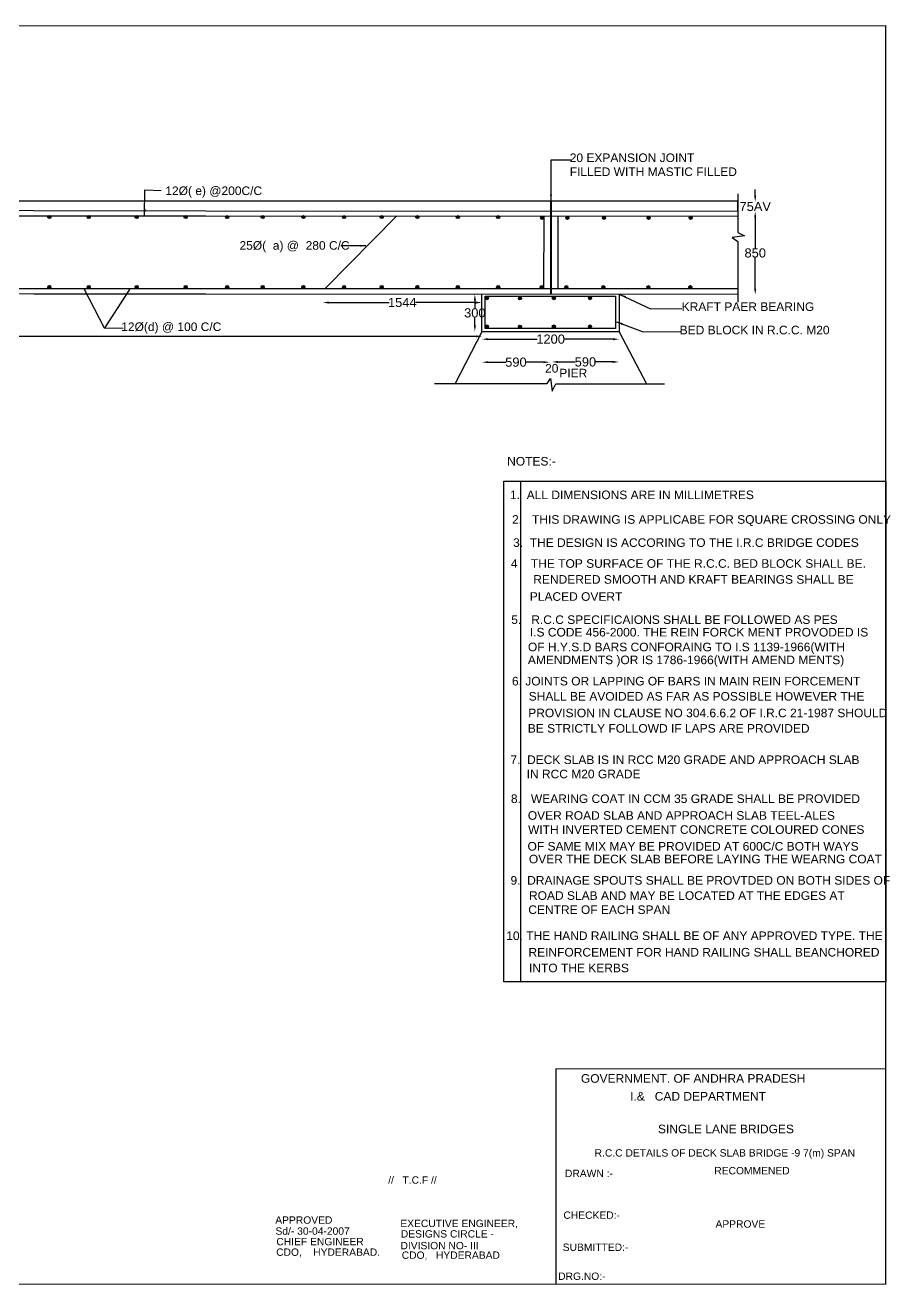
# Model space of a CAD drawing. Header units: inches. Extents: x 259149 to 276530, y -202152 to -191877.
# Drawn here: x 269469 to 276530, y -202152 to -191877 of the extents above; entities that cross this region are included whole.
import ezdxf

# ---------------------------------------------------------------- set-up
doc = ezdxf.new("R2010")
doc.units = ezdxf.units.IN
doc.header["$MEASUREMENT"] = 0
doc.styles.get("Standard").update_dxf_attribs({"font": 'arial.ttf'})
doc.dimstyles.new('ST100', dxfattribs={"dimtxt": 75, "dimasz": 50, "dimexe": 0, "dimexo": 300, "dimgap": 0.09, "dimtad": 0, "dimtih": 1, "dimtoh": 1, "dimdec": 0, "dimzin": 0, "dimdsep": 46, "dimtxsty": 'Standard', "dimcen": 0, "dimse1": 1, "dimse2": 1, "dimadec": 0, "dimazin": 0, "dimtfac": 1, "dimtdec": 0, "dimtofl": 0, "dimtmove": 0, "dimatfit": 3, "dimfxl": 2000, "dimtolj": 1, "dimtzin": 0, "dimarcsym": 0})

# ---------------------------------------------------------------- blocks, each defined once
blk = doc.blocks.new('*D36')
at = {"color": 0, "lineweight": -2, "transparency": 16777216}
for p, q in [((263008, -194415), (267929, -194415)), ((273146, -194415), (268153, -194415))]:
    blk.add_line(p, q, dxfattribs=at)
at = {"color": 0, "transparency": 16777216}
for points in [[(263008, -194407), (263008, -194423), (262958, -194415)], [(273146, -194407), (273146, -194423), (273196, -194415)]]:
    blk.add_solid(points, dxfattribs=at)
at = {"layer": 'Defpoints', "color": 0, "transparency": 16777216}
for p in [(262958, -194461), (273196, -194415), (273196, -194461)]:
    blk.add_point(p, dxfattribs=at)
at = {"color": 0, "transparency": 16777216, "insert": (268041, -194415), "char_height": 75, "attachment_point": 5}
blk.add_mtext('\\A1;9700', dxfattribs=at)
blk = doc.blocks.new('*D37')
at = {"color": 0, "lineweight": -2, "transparency": 16777216}
for p, q in [((273245, -194438), (273646, -194438)), ((274264, -194438), (273863, -194438))]:
    blk.add_line(p, q, dxfattribs=at)
at = {"color": 0, "transparency": 16777216}
for points in [[(273245, -194430), (273245, -194447), (273195, -194438)], [(274264, -194430), (274264, -194447), (274314, -194438)]]:
    blk.add_solid(points, dxfattribs=at)
at = {"layer": 'Defpoints', "color": 0, "transparency": 16777216}
for p in [(273195, -194435), (274314, -194435), (274314, -194438)]:
    blk.add_point(p, dxfattribs=at)
at = {"color": 0, "transparency": 16777216, "insert": (273755, -194438), "char_height": 75, "attachment_point": 5}
blk.add_mtext('\\A1;1200', dxfattribs=at)
blk = doc.blocks.new('*D38')
at = {"color": 0, "lineweight": -2, "transparency": 16777216}
for p, q in [((273245, -194626), (273389, -194626)), ((273699, -194626), (273555, -194626))]:
    blk.add_line(p, q, dxfattribs=at)
at = {"color": 0, "transparency": 16777216}
for points in [[(273245, -194618), (273245, -194634), (273195, -194626)], [(273699, -194618), (273699, -194634), (273749, -194626)]]:
    blk.add_solid(points, dxfattribs=at)
at = {"layer": 'Defpoints', "color": 0, "transparency": 16777216}
for p in [(273195, -194624), (273749, -194624), (273749, -194626)]:
    blk.add_point(p, dxfattribs=at)
at = {"color": 0, "transparency": 16777216, "insert": (273472, -194626), "char_height": 75, "attachment_point": 5}
blk.add_mtext('\\A1;590', dxfattribs=at)
blk = doc.blocks.new('*D39')
at = {"color": 0, "lineweight": -2, "transparency": 16777216}
for p, q in [((273816, -194624), (273956, -194624)), ((274262, -194624), (274122, -194624))]:
    blk.add_line(p, q, dxfattribs=at)
at = {"color": 0, "transparency": 16777216}
for points in [[(273816, -194615), (273816, -194632), (273766, -194624)], [(274262, -194615), (274262, -194632), (274312, -194624)]]:
    blk.add_solid(points, dxfattribs=at)
at = {"layer": 'Defpoints', "color": 0, "transparency": 16777216}
for p in [(273766, -194624), (274312, -194624), (274312, -194624)]:
    blk.add_point(p, dxfattribs=at)
at = {"color": 0, "transparency": 16777216, "insert": (274039, -194624), "char_height": 75, "attachment_point": 5}
blk.add_mtext('\\A1;590', dxfattribs=at)
blk = doc.blocks.new('*D40')
at = {"color": 0, "lineweight": -2, "transparency": 16777216}
for p, q in [((275424, -193445), (275424, -193697)), ((275424, -194025), (275424, -193773))]:
    blk.add_line(p, q, dxfattribs=at)
at = {"color": 0, "transparency": 16777216}
for points in [[(275415, -193445), (275432, -193445), (275424, -193395)], [(275415, -194025), (275432, -194025), (275424, -194075)]]:
    blk.add_solid(points, dxfattribs=at)
at = {"layer": 'Defpoints', "color": 0, "transparency": 16777216}
for p in [(275422, -193395), (275424, -193395), (275422, -194075)]:
    blk.add_point(p, dxfattribs=at)
at = {"color": 0, "transparency": 16777216, "insert": (275424, -193735), "char_height": 75, "attachment_point": 5}
blk.add_mtext('\\A1;850', dxfattribs=at)
blk = doc.blocks.new('*D41')
at = {"color": 0, "lineweight": -2, "transparency": 16777216}
for p, q in [((275424, -193268), (275424, -193218)), ((275424, -193445), (275424, -193495))]:
    blk.add_line(p, q, dxfattribs=at)
at = {"color": 0, "transparency": 16777216}
for points in [[(275415, -193268), (275432, -193268), (275424, -193318)], [(275415, -193445), (275432, -193445), (275424, -193395)]]:
    blk.add_solid(points, dxfattribs=at)
at = {"layer": 'Defpoints', "color": 0, "transparency": 16777216}
for p in [(275422, -193318), (275424, -193318), (275422, -193395)]:
    blk.add_point(p, dxfattribs=at)
at = {"color": 0, "transparency": 16777216, "insert": (275424, -193356), "char_height": 75, "attachment_point": 5}
blk.add_mtext('\\A1;75AV', dxfattribs=at)
blk = doc.blocks.new('*D46')
at = {"color": 0, "lineweight": -2, "transparency": 16777216}
for p, q in [((273137, -194122), (273137, -194186)), ((273137, -194326), (273137, -194263))]:
    blk.add_line(p, q, dxfattribs=at)
at = {"color": 0, "transparency": 16777216}
for points in [[(273129, -194122), (273146, -194122), (273137, -194072)], [(273129, -194326), (273146, -194326), (273137, -194376)]]:
    blk.add_solid(points, dxfattribs=at)
at = {"layer": 'Defpoints', "color": 0, "transparency": 16777216}
for p in [(274327, -194072), (273121, -194376), (273137, -194376)]:
    blk.add_point(p, dxfattribs=at)
at = {"color": 0, "transparency": 16777216, "insert": (273137, -194224), "char_height": 75, "attachment_point": 5}
blk.add_mtext('\\A1;300', dxfattribs=at)
blk = doc.blocks.new('*D47')
at = {"color": 0, "lineweight": -2, "transparency": 16777216}
for p, q in [((271947, -194139), (272437, -194139)), ((273144, -194139), (272654, -194139))]:
    blk.add_line(p, q, dxfattribs=at)
at = {"color": 0, "transparency": 16777216}
for points in [[(271947, -194131), (271947, -194148), (271897, -194139)], [(273144, -194131), (273144, -194148), (273194, -194139)]]:
    blk.add_solid(points, dxfattribs=at)
at = {"layer": 'Defpoints', "color": 0, "transparency": 16777216}
for p in [(271897, -194142), (273194, -194139), (273194, -194142)]:
    blk.add_point(p, dxfattribs=at)
at = {"color": 0, "transparency": 16777216, "insert": (272545, -194139), "char_height": 75, "attachment_point": 5}
blk.add_mtext('\\A1;1544', dxfattribs=at)

msp = doc.modelspace()

# ---------------------------------------------------------------- hatches: boundary and pattern name
h = msp.add_hatch(color=256)
edge = h.paths.add_edge_path()
edge.add_arc((269666.5, -193442.4), 12.6, 0, 360)
h = msp.add_hatch(color=256)
edge = h.paths.add_edge_path()
edge.add_arc((269988.1, -193442.4), 12.6, 0, 360)
h = msp.add_hatch(color=256)
edge = h.paths.add_edge_path()
edge.add_arc((270378.8, -193442.4), 12.6, 0, 360)
h = msp.add_hatch(color=256)
edge = h.paths.add_edge_path()
edge.add_arc((270778.4, -193442.4), 12.6, 0, 360)
h = msp.add_hatch(color=256)
edge = h.paths.add_edge_path()
edge.add_arc((271116.5, -193442.4), 12.6, 0, 360)
h = msp.add_hatch(color=256)
edge = h.paths.add_edge_path()
edge.add_arc((271407.1, -193442.4), 12.6, 0, 360)
h = msp.add_hatch(color=256)
edge = h.paths.add_edge_path()
edge.add_arc((271738.4, -193442.4), 12.6, 0, 360)
h = msp.add_hatch(color=256)
edge = h.paths.add_edge_path()
edge.add_arc((272070.6, -193442.4), 12.6, 0, 360)
h = msp.add_hatch(color=256)
edge = h.paths.add_edge_path()
edge.add_arc((272377.5, -193442.4), 12.6, 0, 360)
h = msp.add_hatch(color=256)
edge = h.paths.add_edge_path()
edge.add_arc((272668.6, -193442.4), 12.6, 0, 360)
h = msp.add_hatch(color=256)
edge = h.paths.add_edge_path()
edge.add_arc((272998, -193442.4), 12.6, 0, 360)
h = msp.add_hatch(color=256)
edge = h.paths.add_edge_path()
edge.add_arc((273327.3, -193442.4), 12.6, 0, 360)
h = msp.add_hatch(color=256)
edge = h.paths.add_edge_path()
edge.add_arc((273686.5, -193448), 12.6, 0, 360)
h = msp.add_hatch(color=256)
edge = h.paths.add_edge_path()
edge.add_arc((273890.8, -193448), 12.6, 0, 360)
h = msp.add_hatch(color=256)
edge = h.paths.add_edge_path()
edge.add_arc((274189.5, -193448), 12.6, 0, 360)
h = msp.add_hatch(color=256)
edge = h.paths.add_edge_path()
edge.add_arc((274555.1, -193448), 12.6, 0, 360)
h = msp.add_hatch(color=256)
edge = h.paths.add_edge_path()
edge.add_arc((274897.2, -193448), 12.6, 0, 360)
h = msp.add_hatch(color=256)
edge = h.paths.add_edge_path()
edge.add_arc((269666.5, -194012.6), 12.6, 0, 360)
h = msp.add_hatch(color=256)
edge = h.paths.add_edge_path()
edge.add_arc((269988.1, -194012.6), 12.6, 0, 360)
h = msp.add_hatch(color=256)
edge = h.paths.add_edge_path()
edge.add_arc((270378.8, -194012.6), 12.6, 0, 360)
h = msp.add_hatch(color=256)
edge = h.paths.add_edge_path()
edge.add_arc((270778.4, -194012.6), 12.6, 0, 360)
h = msp.add_hatch(color=256)
edge = h.paths.add_edge_path()
edge.add_arc((271116.5, -194012.6), 12.6, 0, 360)
h = msp.add_hatch(color=256)
edge = h.paths.add_edge_path()
edge.add_arc((271407.1, -194012.6), 12.6, 0, 360)
h = msp.add_hatch(color=256)
edge = h.paths.add_edge_path()
edge.add_arc((271738.4, -194012.6), 12.6, 0, 360)
h = msp.add_hatch(color=256)
edge = h.paths.add_edge_path()
edge.add_arc((272070.6, -194012.6), 12.6, 0, 360)
h = msp.add_hatch(color=256)
edge = h.paths.add_edge_path()
edge.add_arc((272377.5, -194012.6), 12.6, 0, 360)
h = msp.add_hatch(color=256)
edge = h.paths.add_edge_path()
edge.add_arc((272668.6, -194012.6), 12.6, 0, 360)
h = msp.add_hatch(color=256)
edge = h.paths.add_edge_path()
edge.add_arc((272998, -194012.6), 12.6, 0, 360)
h = msp.add_hatch(color=256)
edge = h.paths.add_edge_path()
edge.add_arc((273235.1, -194104.1), 12.6, 0, 360)
h = msp.add_hatch(color=256)
edge = h.paths.add_edge_path()
edge.add_arc((273327.3, -194012.6), 12.6, 0, 360)
h = msp.add_hatch(color=256)
edge = h.paths.add_edge_path()
edge.add_arc((273504.7, -194105.8), 12.6, 0, 360)
h = msp.add_hatch(color=256)
edge = h.paths.add_edge_path()
edge.add_arc((273682.5, -194013.5), 12.6, 0, 360)
h = msp.add_hatch(color=256)
edge = h.paths.add_edge_path()
edge.add_arc((273781.3, -194104.1), 12.6, 0, 360)
h = msp.add_hatch(color=256)
edge = h.paths.add_edge_path()
edge.add_arc((273883.3, -194013.5), 12.6, 0, 360)
h = msp.add_hatch(color=256)
edge = h.paths.add_edge_path()
edge.add_arc((274077.2, -194104.1), 12.6, 0, 360)
h = msp.add_hatch(color=256)
edge = h.paths.add_edge_path()
edge.add_arc((274184.8, -194013.5), 12.6, 0, 360)
h = msp.add_hatch(color=256)
edge = h.paths.add_edge_path()
edge.add_arc((274553, -194013.5), 12.6, 0, 360)
h = msp.add_hatch(color=256)
edge = h.paths.add_edge_path()
edge.add_arc((274894.7, -194013.5), 12.6, 0, 360)
h = msp.add_hatch(color=256)
edge = h.paths.add_edge_path()
edge.add_arc((273235.1, -194334.7), 12.6, 0, 360)
h = msp.add_hatch(color=256)
edge = h.paths.add_edge_path()
edge.add_arc((273504.7, -194336.5), 12.6, 0, 360)
h = msp.add_hatch(color=256)
edge = h.paths.add_edge_path()
edge.add_arc((273781.3, -194334.7), 12.6, 0, 360)
h = msp.add_hatch(color=256)
edge = h.paths.add_edge_path()
edge.add_arc((274077.2, -194334.7), 12.6, 0, 360)

# ---------------------------------------------------------------- linework, layer by layer
at = {"const_width": 10.6}
for points in [[(259153.9, -191882.1), (276488.6, -191882.1), (276488.6, -202146.7), (259153.9, -202146.7)], [(276488.6, -202146.7), (273798.5, -202146.7), (273798.5, -200390.3), (276488.6, -200390.3)]]:
    msp.add_lwpolyline(points, close=True, dxfattribs=at)
for points in [[(275282.7, -193252.9), (275282.7, -193569.2), (275337.3, -193595.1), (275237, -193610), (275281.4, -193640.7), (275281.4, -194135.5)], [(269064.6, -193310.2), (270942.4, -193310.2)], [(270942.4, -193310.2), (275282.7, -193310.2)], [(273753.4, -193310.2), (273753.2, -194072.2)], [(273763, -194072.3), (273763, -193310.2)], [(275282.7, -193393), (275282.7, -193310.2)], [(261057.2, -193385.9), (269538.8, -193389.7)], [(269064.6, -193431.4), (270942.4, -193432.2)], [(269538.8, -193389.7), (270942.4, -193390.3)], [(270942.4, -193390.3), (275282.7, -193393)], [(270942.4, -193432.2), (275282.7, -193435)], [(272500.1, -193433.2), (271915.1, -194025.9)], [(273700.9, -194025.9), (273701.3, -193434)], [(273812.6, -193434.1), (273812.6, -194025.9)], [(269538.8, -194070.9), (262955.8, -194069.3)], [(269064.6, -194025.9), (270942.4, -194025.9)], [(270942.4, -194071.2), (269538.8, -194070.9)], [(270942.4, -194025.9), (275281.4, -194025.9)], [(275281.4, -194072.8), (270942.4, -194071.2)], [(274314.8, -194072.4), (274314.8, -194377.6), (273194.5, -194377.6), (273194.6, -194072)], [(273194.5, -194377.6), (272976.4, -194800.4)], [(274314.8, -194377.6), (274536.5, -194803.1)], [(272809.1, -194801), (272976.4, -194800.4), (273725.6, -194800.4), (273754.7, -194759.8), (273768.3, -194861.9), (273797.7, -194801.8), (274685, -194803.3)]]:
    msp.add_lwpolyline(points)
for points in [[(273219.9, -194087.9), (274285.6, -194087.9), (274285.6, -194351.7), (273219.9, -194351.7)], [(273374.3, -195597.1), (276488.6, -195597.1), (276488.6, -199680.4), (273374.3, -199680.4)], [(273509.9, -199680.4), (273374.3, -199680.4), (273374.3, -195597.1), (273509.9, -195597.1)]]:
    msp.add_lwpolyline(points, close=True)
for centre in [(269666.5, -193442.4), (269988.1, -193442.4), (270378.8, -193442.4), (270778.4, -193442.4), (271116.5, -193442.4), (271407.1, -193442.4), (271738.4, -193442.4), (272070.6, -193442.4), (272377.5, -193442.4), (272668.6, -193442.4), (272998, -193442.4), (273327.3, -193442.4), (273686.5, -193448), (273890.8, -193448), (274189.5, -193448), (274555.1, -193448), (274897.2, -193448), (269666.5, -194012.6), (269988.1, -194012.6), (270378.8, -194012.6), (270778.4, -194012.6), (271116.5, -194012.6), (271407.1, -194012.6), (271738.4, -194012.6), (272070.6, -194012.6), (272377.5, -194012.6), (272668.6, -194012.6), (272998, -194012.6), (273235.1, -194104.1), (273327.3, -194012.6), (273504.7, -194105.8), (273682.5, -194013.5), (273781.3, -194104.1), (273883.3, -194013.5), (274077.2, -194104.1), (274184.8, -194013.5), (274553, -194013.5), (274894.7, -194013.5), (273235.1, -194334.7), (273504.7, -194336.5), (273781.3, -194334.7), (274077.2, -194334.7)]:
    msp.add_circle(centre, 12.6)

# ---------------------------------------------------------------- texts
for s, height, p in [(' 20 EXPANSION JOINT', 70, (273883.9, -192993.3)), (' FILLED WITH MASTIC FILLED', 70, (273883.9, -193107.3)), (' 12Ø( e) @200C/C', 70, (270585.4, -193262.5)), ('25Ø(  a) @  280 C/C', 70, (271217.5, -193708.5)), ('     KRAFT PAER BEARING', 70, (274688.3, -194207.9)), (' 12Ø(d) @ 100 C/C', 70, (270225.7, -194371.8)), (' BED BLOCK IN R.C.C. M20', 70, (274780.6, -194398.5)), ('20', 70, (273709.7, -194710.7)), ('PIER', 70, (273825.8, -194749.9)), (' NOTES:-', 70, (273373.4, -195468.9)), ('  1.  ALL DIMENSIONS ARE IN MILLIMETRES', 70, (273370, -195743.1)), (' 2.   THIS DRAWING IS APPLICABE FOR SQUARE CROSSING ONLY', 70, (273413.3, -195943.9)), ('  3.  THE DESIGN IS ACCORING TO THE I.R.C BRIDGE CODES', 70, (273394.7, -196132.6)), (' 4    THE TOP SURFACE OF THE R.C.C. BED BLOCK SHALL BE.', 70, (273403.9, -196303)), (' RENDERED SMOOTH AND KRAFT BEARINGS SHALL BE', 70, (273586.4, -196433)), ('  PLACED OVERT', 70, (273530.8, -196572.4)), (' 5.   R.C.C SPECIFICAIONS SHALL BE FOLLOWED AS PES', 70, (273407, -196761.2)), (' I.S CODE 456-2000. THE REIN FORCK MENT PROVODED IS', 70, (273558.5, -196863.5)), (' OF H.Y.S.D BARS CONFORAING TO I.S 1139-1966(WITH', 70, (273543.1, -196984)), ('  AMENDMENTS )OR IS 1786-1966(WITH AMEND MENTS)', 70, (273515.2, -197089.2)), ('  6. JOINTS OR LAPPING OF BARS IN MAIN REIN FORCEMENT', 70, (273385.2, -197262.7)), (' SHALL BE AVOIDED AS FAR AS POSSIBLE HOWEVER THE', 70, (273549.1, -197386.6)), ('  PROVISION IN CLAUSE NO 304.6.6.2 OF I.R.C 21-1987 SHOULD', 70, (273518.2, -197522)), (' BE STRICTLY FOLLOWD IF LAPS ARE PROVIDED', 70, (273541.9, -197647.9)), ('   7.  DECK SLAB IS IN RCC M20 GRADE AND APPROACH SLAB', 70, (273345.6, -197903.8)), ('  IN RCC M20 GRADE', 70, (273505.1, -198020.2)), ('  8.   WEARING COAT IN CCM 35 GRADE SHALL BE PROVIDED', 70, (273377, -198221.6)), (' OVER ROAD SLAB AND APPROACH SLAB TEEL-ALES', 70, (273541.9, -198358.5)), (' WITH INVERTED CEMENT CONCRETE COLOURED CONES', 70, (273544, -198473.4)), (' OF SAME MIX MAY BE PROVIDED AT 600C/C BOTH WAYS', 70, (273539.7, -198609.9)), (' OVER THE DECK SLAB BEFORE LAYING THE WEARNG COAT', 70, (273550.6, -198714)), (' 9.  DRAINAGE SPOUTS SHALL BE PROVTDED ON BOTH SIDES OF', 70, (273400.8, -198887.9)), ('  ROAD SLAB AND MAY BE LOCATED AT THE EDGES AT', 70, (273524.4, -199011.8)), (' CENTRE OF EACH SPAN', 70, (273546.1, -199127.1)), (' 10. THE HAND RAILING SHALL BE OF ANY APPROVED TYPE. THE', 70, (273366, -199339.6)), ('  REINFORCEMENT FOR HAND RAILING SHALL BEANCHORED', 70, (273520.1, -199474)), ('  INTO THE KERBS', 70, (273524.4, -199602.3)), ('   GOVERNMENT. OF ANDHRA PRADESH', 70, (273920.7, -200503.7)), ('      I.&   CAD DEPARTMENT', 70, (274240.4, -200648.9)), ('     SINGLE LANE BRIDGES', 70, (274495.2, -200915.9)), ('                 R.C.C DETAILS OF DECK SLAB BRIDGE -9 7(m) SPAN', 60, (273718.4, -201105.9)), ('  //   T.C.F //', 60, (272383.7, -201327.4)), ('              DRAWN :-', 60, (273546.1, -201273.2)), ('             RECOMMENED', 60, (274787.4, -201251)), ('   APPROVED', 60, (271439.4, -201653.9)), ('              CHECKED:-', 60, (273533.6, -201613.6)), ('    Sd/- 30-04-2007 ', 60, (271417.8, -201743.6)), ('    EXECUTIVE ENGINEER,', 60, (272436.2, -201681)), ('                APPROVE', 60, (274727.4, -201685.9)), ('      CHIEF ENGINEER', 60, (271378.4, -201829.6)), ('     DIVISION NO- III', 60, (272414.1, -201862.1)), ('      DESIGNS CIRCLE -', 60, (272393.9, -201766.5)), ('       CDO,    HYDERABAD.', 60, (271353.2, -201915.6)), ('     CDO,   HYDERABAD', 60, (272424.2, -201940.1)), ('             SUBMITTED:-', 60, (273551.1, -201875.5)), ('                DRG.NO:-', 60, (273444, -202112.1))]:
    msp.add_text(s, height=height).set_placement(p)

# ---------------------------------------------------------------- dimensions: what is measured, and where the dimension line sits
for base, p1, p2, text, picture, middle in [((275423.8, -193317.8), (275422.1, -193395), (275422.1, -193317.8), '75AV', '*D41', (275423.8, -193356.4)), ((275423.7, -193395), (275422.1, -194075), (275422.1, -193395), '850', '*D40', (275423.7, -193735))]:
    dim = msp.add_linear_dim(base=base, p1=p1, p2=p2, angle=90, text=text, dimstyle='ST100')
    dim.commit()
    dim.dimension.update_dxf_attribs({"geometry": picture, "text_midpoint": middle})
for base, p1, p2, text, picture, middle in [((273194.4, -194139.2), (271896.6, -194141.8), (273194.4, -194141.8), '1544', '*D47', (272545.5, -194139.2)), ((273749.2, -194625.9), (273194.7, -194624.4), (273749.2, -194624.4), '590', '*D38', (273471.9, -194625.9)), ((274312.1, -194623.8), (273765.6, -194624.5), (274312.1, -194624.5), '590', '*D39', (274038.8, -194623.8))]:
    dim = msp.add_linear_dim(base=base, p1=p1, p2=p2, text=text, dimstyle='ST100')
    dim.commit()
    dim.dimension.update_dxf_attribs({"geometry": picture, "text_midpoint": middle})
dim = msp.add_linear_dim(base=(273137.2, -194376), p1=(274327.2, -194072.5), p2=(273121.5, -194376), angle=90, text='300', dimstyle='ST100')
dim.commit()
dim.dimension.update_dxf_attribs({"geometry": '*D46', "text_midpoint": (273137.2, -194224.2), "dimtype": 160})
for base, p1, p2, text, picture, middle in [((273196.3, -194414.8), (262958.3, -194460.9), (273196.3, -194460.9), '9700', '*D36', (268040.7, -194414.8)), ((274314.4, -194438.4), (273195.2, -194434.5), (274314.4, -194434.5), '1200', '*D37', (273754.8, -194438.4))]:
    dim = msp.add_linear_dim(base=base, p1=p1, p2=p2, text=text, dimstyle='ST100')
    dim.commit()
    dim.dimension.update_dxf_attribs({"geometry": picture, "text_midpoint": middle, "dimtype": 160})

# ---------------------------------------------------------------- leaders
for points in [[(273758.3, -193308.2), (273758.3, -192975.3), (273922.2, -192976.4)], [(270443.8, -193425.5), (270445.7, -193220.5), (270579.4, -193226.2)], [(272249.1, -193675.7), (272043.7, -193677.6)], [(269949.9, -194029.5), (270112.4, -194344.4), (270268.1, -194347.8)], [(270319.5, -194033.6), (270119.6, -194343.7)], [(274320.3, -194073.1), (274571.1, -194189.9), (274825.7, -194187.3)], [(274293.3, -194297.2), (274510.3, -194378.6), (274815.7, -194376.3)]]:
    msp.add_leader(points, dimstyle='ST100', override={"dimgap": 0.09, "dimtad": 0})

doc.saveas('drawing.dxf')
